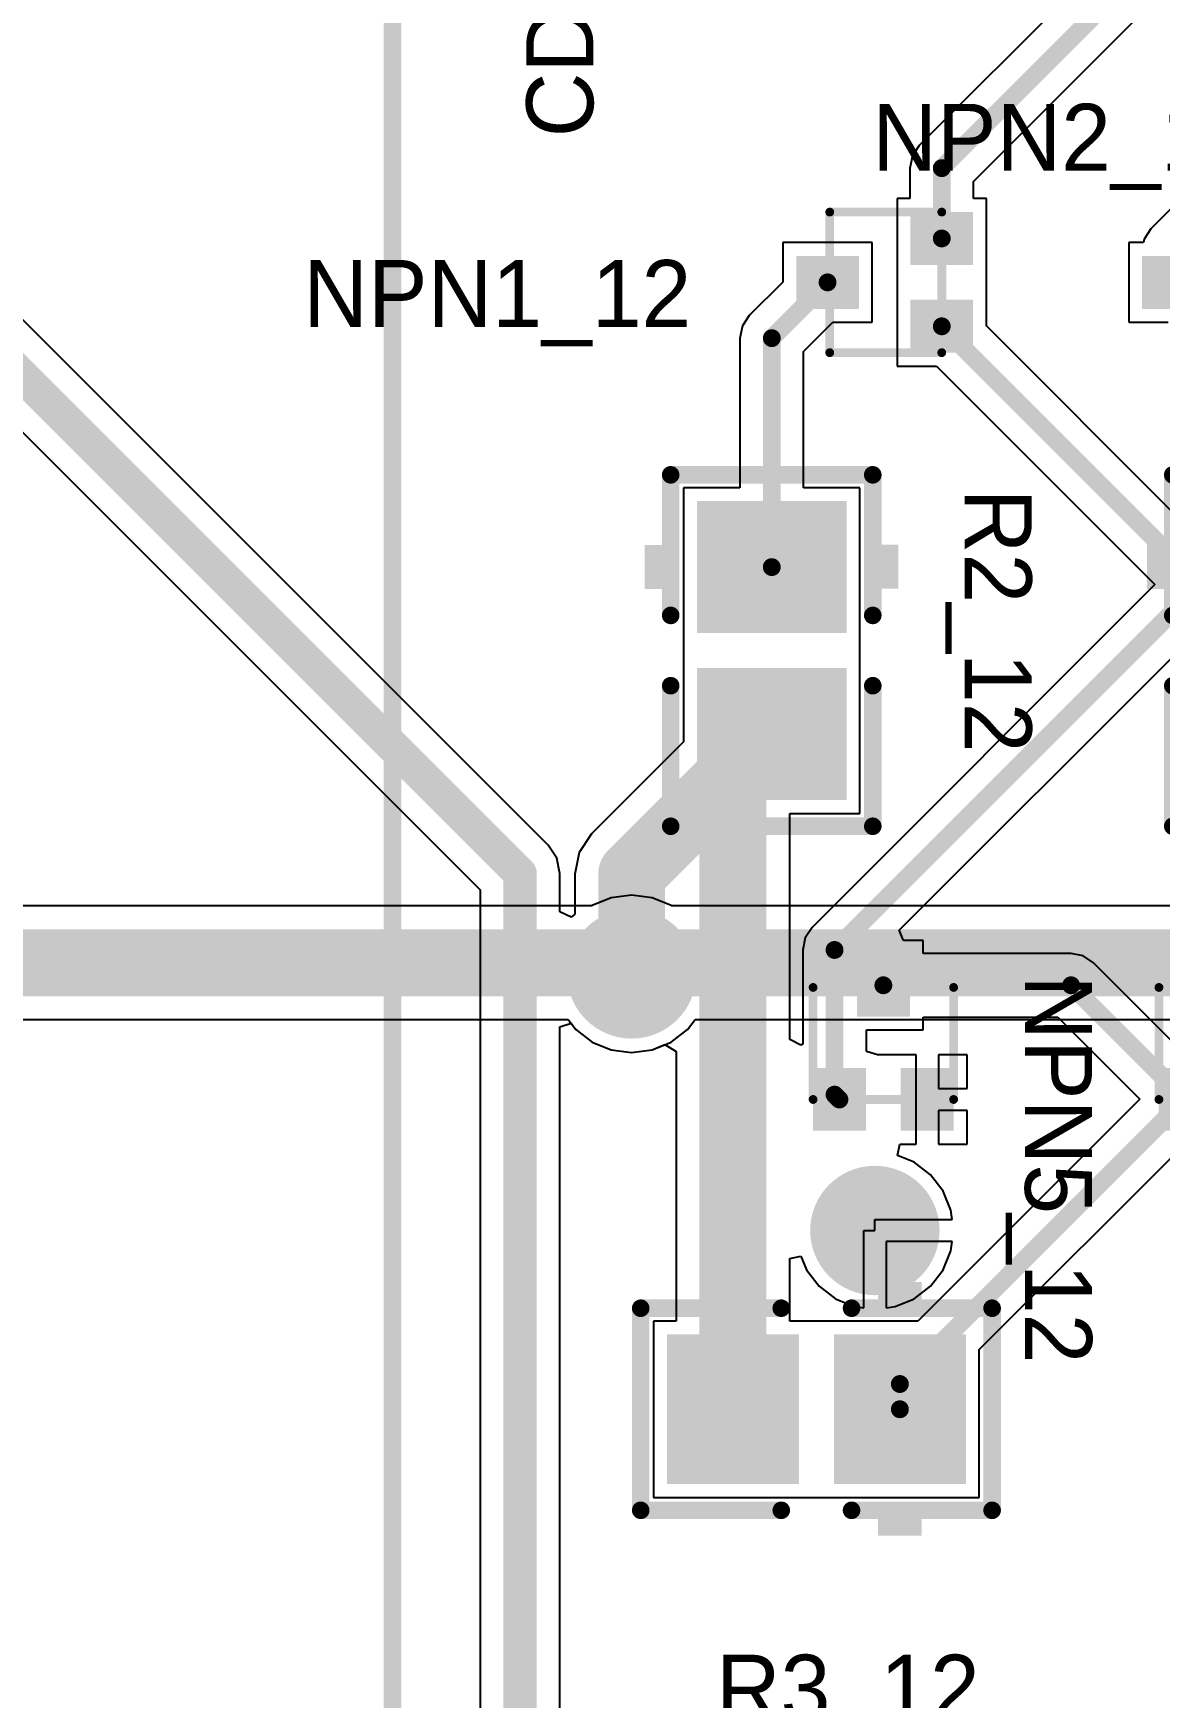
# Model space of a CAD drawing. Header units: millimetres. Extents: x 0.67 to 7.75, y 0.64 to 6.06.
# Drawn here: x 2.867 to 3.372, y 4.306 to 5.052 of the extents above; entities that cross this region are included whole.
import ezdxf

# ---------------------------------------------------------------- set-up
doc = ezdxf.new("R2010")
doc.units = ezdxf.units.MM
doc.header["$MEASUREMENT"] = 0
for name, color, linetype in [('BottomLayer', 5, 'Continuous'), ('BottomSolder', 6, 'Continuous'), ('MultiLayer', 9, 'Continuous'), ('TopLayer', 1, 'Continuous'), ('TopOverlay', 2, 'Continuous'), ('TopPaste', 8, 'Continuous'), ('TopSolder', 216, 'Continuous'), ('ViaHoleLayer', 16, 'Continuous')]:
    doc.layers.add(name, color=color, linetype=linetype)

# ---------------------------------------------------------------- blocks, each defined once
blk = doc.blocks.new('CC2012_0805_310')
at = {"layer": 'TopLayer'}
for points in [[(-0.06299, -0.02953), (-0.01181, -0.02953), (-0.06299, 0.02953), (-0.01181, 0.02953)], [(0.01181, -0.02953), (0.06299, -0.02953), (0.01181, 0.02953), (0.06299, 0.02953)]]:
    blk.add_solid(points, dxfattribs=at)
at = {"layer": 'TopOverlay', "const_width": 0.00787}
for points in [[(-0.07874, 0.04528), (-0.07874, -0.04528)], [(-0.01575, 0.04528), (-0.07874, 0.04528)], [(0.07874, 0.04528), (0.01575, 0.04528)], [(0.07874, 0.04528), (0.07874, -0.04528)], [(-0.01575, -0.04528), (-0.07874, -0.04528)], [(0.07874, -0.04528), (0.01575, -0.04528)]]:
    blk.add_lwpolyline(points, dxfattribs=at)
at = {"layer": 'TopOverlay', "const_width": 0.00394}
for points in [[(-0.08071, 0.04528, 1), (-0.07677, 0.04528, 1)], [(-0.08071, 0.04528, 1), (-0.07677, 0.04528, 1)], [(-0.01772, 0.04528, 1), (-0.01378, 0.04528, 1)], [(0.01378, 0.04528, 1), (0.01772, 0.04528, 1)], [(0.07677, 0.04528, 1), (0.08071, 0.04528, 1)], [(0.07677, 0.04528, 1), (0.08071, 0.04528, 1)], [(-0.08071, -0.04528, 1), (-0.07677, -0.04528, 1)], [(-0.08071, -0.04528, 1), (-0.07677, -0.04528, 1)], [(-0.01772, -0.04528, 1), (-0.01378, -0.04528, 1)], [(0.01378, -0.04528, 1), (0.01772, -0.04528, 1)], [(0.07677, -0.04528, 1), (0.08071, -0.04528, 1)], [(0.07677, -0.04528, 1), (0.08071, -0.04528, 1)]]:
    blk.add_lwpolyline(points, format="xyb", close=True, dxfattribs=at)
at = {"layer": 'TopOverlay'}
for points in [[(-0.04724, 0.04882), (-0.02756, 0.04882), (-0.04724, 0.05669), (-0.02756, 0.05669)], [(-0.04724, -0.05709), (-0.02756, -0.05709), (-0.04724, -0.04921), (-0.02756, -0.04921)]]:
    blk.add_solid(points, dxfattribs=at)
at = {"layer": 'TopPaste'}
for points in [[(-0.06299, -0.02953), (-0.01181, -0.02953), (-0.06299, 0.02953), (-0.01181, 0.02953)], [(0.01181, -0.02953), (0.06299, -0.02953), (0.01181, 0.02953), (0.06299, 0.02953)]]:
    blk.add_solid(points, dxfattribs=at)
at = {"layer": 'TopSolder'}
for points in [[(-0.06699, -0.03353), (-0.00781, -0.03353), (-0.06699, 0.03353), (-0.00781, 0.03353)], [(0.00781, -0.03353), (0.06699, -0.03353), (0.00781, 0.03353), (0.06699, 0.03353)]]:
    blk.add_solid(points, dxfattribs=at)
blk = doc.blocks.new('CC2012_0805_311')
at = {"layer": 'TopLayer'}
for points in [[(-0.06299, -0.02953), (-0.01181, -0.02953), (-0.06299, 0.02953), (-0.01181, 0.02953)], [(0.01181, -0.02953), (0.06299, -0.02953), (0.01181, 0.02953), (0.06299, 0.02953)]]:
    blk.add_solid(points, dxfattribs=at)
at = {"layer": 'TopOverlay', "const_width": 0.00787}
for points in [[(-0.07874, -0.04528), (-0.07874, 0.04528)], [(-0.01575, 0.04528), (-0.07874, 0.04528)], [(0.07874, 0.04528), (0.01575, 0.04528)], [(0.07874, -0.04528), (0.07874, 0.04528)], [(-0.01575, -0.04528), (-0.07874, -0.04528)], [(0.07874, -0.04528), (0.01575, -0.04528)]]:
    blk.add_lwpolyline(points, dxfattribs=at)
at = {"layer": 'TopOverlay', "const_width": 0.00394}
for points in [[(-0.08071, 0.04528, 1), (-0.07677, 0.04528, 1)], [(-0.08071, 0.04528, 1), (-0.07677, 0.04528, 1)], [(-0.01772, 0.04528, 1), (-0.01378, 0.04528, 1)], [(0.01378, 0.04528, 1), (0.01772, 0.04528, 1)], [(0.07677, 0.04528, 1), (0.08071, 0.04528, 1)], [(0.07677, 0.04528, 1), (0.08071, 0.04528, 1)], [(-0.08071, -0.04528, 1), (-0.07677, -0.04528, 1)], [(-0.08071, -0.04528, 1), (-0.07677, -0.04528, 1)], [(-0.01772, -0.04528, 1), (-0.01378, -0.04528, 1)], [(0.01378, -0.04528, 1), (0.01772, -0.04528, 1)], [(0.07677, -0.04528, 1), (0.08071, -0.04528, 1)], [(0.07677, -0.04528, 1), (0.08071, -0.04528, 1)]]:
    blk.add_lwpolyline(points, format="xyb", close=True, dxfattribs=at)
at = {"layer": 'TopOverlay'}
for points in [[(-0.04743, 0.04882), (-0.02775, 0.04882), (-0.04743, 0.05669), (-0.02775, 0.05669)], [(-0.04725, -0.0569), (-0.02756, -0.0569), (-0.04725, -0.04902), (-0.02756, -0.04902)]]:
    blk.add_solid(points, dxfattribs=at)
at = {"layer": 'TopPaste'}
for points in [[(-0.06299, -0.02953), (-0.01181, -0.02953), (-0.06299, 0.02953), (-0.01181, 0.02953)], [(0.01181, -0.02953), (0.06299, -0.02953), (0.01181, 0.02953), (0.06299, 0.02953)]]:
    blk.add_solid(points, dxfattribs=at)
at = {"layer": 'TopSolder'}
for points in [[(-0.06699, -0.03353), (-0.00781, -0.03353), (-0.06699, 0.03353), (-0.00781, 0.03353)], [(0.00781, -0.03353), (0.06699, -0.03353), (0.00781, 0.03353), (0.06699, 0.03353)]]:
    blk.add_solid(points, dxfattribs=at)
blk = doc.blocks.new('CC2012_0805_312')
at = {"layer": 'TopLayer'}
for points in [[(-0.06299, -0.02953), (-0.01181, -0.02953), (-0.06299, 0.02953), (-0.01181, 0.02953)], [(0.01181, -0.02953), (0.06299, -0.02953), (0.01181, 0.02953), (0.06299, 0.02953)]]:
    blk.add_solid(points, dxfattribs=at)
at = {"layer": 'TopOverlay', "const_width": 0.00787}
for points in [[(-0.07874, -0.04528), (-0.07874, 0.04528)], [(-0.01575, 0.04528), (-0.07874, 0.04528)], [(0.07874, 0.04528), (0.01575, 0.04528)], [(0.07874, -0.04528), (0.07874, 0.04528)], [(-0.01575, -0.04528), (-0.07874, -0.04528)], [(0.07874, -0.04528), (0.01575, -0.04528)]]:
    blk.add_lwpolyline(points, dxfattribs=at)
at = {"layer": 'TopOverlay', "const_width": 0.00394}
for points in [[(-0.08071, 0.04528, 1), (-0.07677, 0.04528, 1)], [(-0.08071, 0.04528, 1), (-0.07677, 0.04528, 1)], [(-0.01772, 0.04528, 1), (-0.01378, 0.04528, 1)], [(0.01378, 0.04528, 1), (0.01772, 0.04528, 1)], [(0.07677, 0.04528, 1), (0.08071, 0.04528, 1)], [(0.07677, 0.04528, 1), (0.08071, 0.04528, 1)], [(-0.08071, -0.04528, 1), (-0.07677, -0.04528, 1)], [(-0.08071, -0.04528, 1), (-0.07677, -0.04528, 1)], [(-0.01772, -0.04528, 1), (-0.01378, -0.04528, 1)], [(0.01378, -0.04528, 1), (0.01772, -0.04528, 1)], [(0.07677, -0.04528, 1), (0.08071, -0.04528, 1)], [(0.07677, -0.04528, 1), (0.08071, -0.04528, 1)]]:
    blk.add_lwpolyline(points, format="xyb", close=True, dxfattribs=at)
at = {"layer": 'TopOverlay'}
for points in [[(-0.04743, 0.04882), (-0.02775, 0.04882), (-0.04743, 0.05669), (-0.02775, 0.05669)], [(-0.04724, -0.0569), (-0.02756, -0.0569), (-0.04724, -0.04902), (-0.02756, -0.04902)]]:
    blk.add_solid(points, dxfattribs=at)
at = {"layer": 'TopPaste'}
for points in [[(-0.06299, -0.02953), (-0.01181, -0.02953), (-0.06299, 0.02953), (-0.01181, 0.02953)], [(0.01181, -0.02953), (0.06299, -0.02953), (0.01181, 0.02953), (0.06299, 0.02953)]]:
    blk.add_solid(points, dxfattribs=at)
at = {"layer": 'TopSolder'}
for points in [[(-0.06699, -0.03353), (-0.00781, -0.03353), (-0.06699, 0.03353), (-0.00781, 0.03353)], [(0.00781, -0.03353), (0.06699, -0.03353), (0.00781, 0.03353), (0.06699, 0.03353)]]:
    blk.add_solid(points, dxfattribs=at)
blk = doc.blocks.new('MMBT3904T_313')
at = {"layer": 'TopLayer'}
for points in [[(0.00787, -0.01004), (0.00787, 0.01004), (-0.00787, -0.01004), (-0.00787, 0.01004)], [(-0.01181, -0.06122), (-0.01181, -0.04114), (-0.02756, -0.06122), (-0.02756, -0.04114)], [(0.02756, -0.06122), (0.02756, -0.04114), (0.01181, -0.06122), (0.01181, -0.04114)]]:
    blk.add_solid(points, dxfattribs=at)
at = {"layer": 'TopOverlay', "const_width": 0.00394}
for points in [[(-0.0315, -0.00098), (0.0315, -0.00098)], [(-0.0315, -0.05118), (-0.0315, -0.00098)], [(0.0315, -0.05118), (0.0315, -0.00098)], [(-0.0315, -0.05118), (0.0315, -0.05118)]]:
    blk.add_lwpolyline(points, dxfattribs=at)
at = {"layer": 'TopOverlay', "const_width": 0.00197}
for points in [[(-0.03248, -0.00098, 1), (-0.03051, -0.00098, 1)], [(-0.03248, -0.00098, 1), (-0.03051, -0.00098, 1)], [(0.03051, -0.00098, 1), (0.03248, -0.00098, 1)], [(0.03051, -0.00098, 1), (0.03248, -0.00098, 1)], [(-0.03248, -0.05118, 1), (-0.03051, -0.05118, 1)], [(-0.03248, -0.05118, 1), (-0.03051, -0.05118, 1)], [(0.03051, -0.05118, 1), (0.03248, -0.05118, 1)], [(0.03051, -0.05118, 1), (0.03248, -0.05118, 1)]]:
    blk.add_lwpolyline(points, format="xyb", close=True, dxfattribs=at)
at = {"layer": 'TopPaste'}
for points in [[(0.00787, -0.01004), (0.00787, 0.01004), (-0.00787, -0.01004), (-0.00787, 0.01004)], [(-0.01181, -0.06122), (-0.01181, -0.04114), (-0.02756, -0.06122), (-0.02756, -0.04114)], [(0.02756, -0.06122), (0.02756, -0.04114), (0.01181, -0.06122), (0.01181, -0.04114)]]:
    blk.add_solid(points, dxfattribs=at)
at = {"layer": 'TopSolder'}
for points in [[(0.01187, -0.01404), (0.01187, 0.01404), (-0.01187, -0.01404), (-0.01187, 0.01404)], [(-0.00781, -0.06522), (-0.00781, -0.03714), (-0.03156, -0.06522), (-0.03156, -0.03714)], [(0.03156, -0.06522), (0.03156, -0.03714), (0.00781, -0.06522), (0.00781, -0.03714)]]:
    blk.add_solid(points, dxfattribs=at)
blk = doc.blocks.new('MMBT3904T_314')
at = {"layer": 'TopLayer'}
for points in [[(0.00787, -0.01004), (0.00787, 0.01004), (-0.00787, -0.01004), (-0.00787, 0.01004)], [(-0.01181, -0.06122), (-0.01181, -0.04114), (-0.02756, -0.06122), (-0.02756, -0.04114)], [(0.02756, -0.06122), (0.02756, -0.04114), (0.01181, -0.06122), (0.01181, -0.04114)]]:
    blk.add_solid(points, dxfattribs=at)
at = {"layer": 'TopOverlay', "const_width": 0.00394}
for points in [[(-0.0315, -0.00098), (0.0315, -0.00098)], [(-0.0315, -0.05118), (-0.0315, -0.00098)], [(0.0315, -0.05118), (0.0315, -0.00098)], [(-0.0315, -0.05118), (0.0315, -0.05118)]]:
    blk.add_lwpolyline(points, dxfattribs=at)
at = {"layer": 'TopOverlay', "const_width": 0.00197}
for points in [[(-0.03248, -0.00098, 1), (-0.03051, -0.00098, 1)], [(-0.03248, -0.00098, 1), (-0.03051, -0.00098, 1)], [(0.03051, -0.00098, 1), (0.03248, -0.00098, 1)], [(0.03051, -0.00098, 1), (0.03248, -0.00098, 1)], [(-0.03248, -0.05118, 1), (-0.03051, -0.05118, 1)], [(-0.03248, -0.05118, 1), (-0.03051, -0.05118, 1)], [(0.03051, -0.05118, 1), (0.03248, -0.05118, 1)], [(0.03051, -0.05118, 1), (0.03248, -0.05118, 1)]]:
    blk.add_lwpolyline(points, format="xyb", close=True, dxfattribs=at)
at = {"layer": 'TopPaste'}
for points in [[(0.00787, -0.01004), (0.00787, 0.01004), (-0.00787, -0.01004), (-0.00787, 0.01004)], [(-0.01181, -0.06122), (-0.01181, -0.04114), (-0.02756, -0.06122), (-0.02756, -0.04114)], [(0.02756, -0.06122), (0.02756, -0.04114), (0.01181, -0.06122), (0.01181, -0.04114)]]:
    blk.add_solid(points, dxfattribs=at)
at = {"layer": 'TopSolder'}
for points in [[(0.01187, -0.01404), (0.01187, 0.01404), (-0.01187, -0.01404), (-0.01187, 0.01404)], [(-0.00781, -0.06522), (-0.00781, -0.03714), (-0.03156, -0.06522), (-0.03156, -0.03714)], [(0.03156, -0.06522), (0.03156, -0.03714), (0.00781, -0.06522), (0.00781, -0.03714)]]:
    blk.add_solid(points, dxfattribs=at)
blk = doc.blocks.new('MMBT3904T_316')
at = {"layer": 'TopLayer'}
for points in [[(0.00787, -0.01004), (0.00787, 0.01004), (-0.00787, -0.01004), (-0.00787, 0.01004)], [(-0.01181, -0.06122), (-0.01181, -0.04114), (-0.02756, -0.06122), (-0.02756, -0.04114)], [(0.02756, -0.06122), (0.02756, -0.04114), (0.01181, -0.06122), (0.01181, -0.04114)]]:
    blk.add_solid(points, dxfattribs=at)
at = {"layer": 'TopOverlay', "const_width": 0.00394}
for points in [[(-0.0315, -0.00098), (0.0315, -0.00098)], [(-0.0315, -0.00098), (-0.0315, -0.05118)], [(0.0315, -0.00098), (0.0315, -0.05118)], [(-0.0315, -0.05118), (0.0315, -0.05118)]]:
    blk.add_lwpolyline(points, dxfattribs=at)
at = {"layer": 'TopOverlay', "const_width": 0.00197}
for points in [[(-0.03248, -0.00098, 1), (-0.03051, -0.00098, 1)], [(-0.03248, -0.00098, 1), (-0.03051, -0.00098, 1)], [(0.03051, -0.00098, 1), (0.03248, -0.00098, 1)], [(0.03051, -0.00098, 1), (0.03248, -0.00098, 1)], [(-0.03248, -0.05118, 1), (-0.03051, -0.05118, 1)], [(-0.03248, -0.05118, 1), (-0.03051, -0.05118, 1)], [(0.03051, -0.05118, 1), (0.03248, -0.05118, 1)], [(0.03051, -0.05118, 1), (0.03248, -0.05118, 1)]]:
    blk.add_lwpolyline(points, format="xyb", close=True, dxfattribs=at)
at = {"layer": 'TopPaste'}
for points in [[(0.00787, -0.01004), (0.00787, 0.01004), (-0.00787, -0.01004), (-0.00787, 0.01004)], [(-0.01181, -0.06122), (-0.01181, -0.04114), (-0.02756, -0.06122), (-0.02756, -0.04114)], [(0.02756, -0.06122), (0.02756, -0.04114), (0.01181, -0.06122), (0.01181, -0.04114)]]:
    blk.add_solid(points, dxfattribs=at)
at = {"layer": 'TopSolder'}
for points in [[(0.01187, -0.01404), (0.01187, 0.01404), (-0.01187, -0.01404), (-0.01187, 0.01404)], [(-0.00781, -0.06522), (-0.00781, -0.03714), (-0.03156, -0.06522), (-0.03156, -0.03714)], [(0.03156, -0.06522), (0.03156, -0.03714), (0.00781, -0.06522), (0.00781, -0.03714)]]:
    blk.add_solid(points, dxfattribs=at)
blk = doc.blocks.new('MMBT3904T_317')
at = {"layer": 'TopLayer'}
for points in [[(0.00787, -0.01004), (0.00787, 0.01004), (-0.00787, -0.01004), (-0.00787, 0.01004)], [(-0.01181, -0.06122), (-0.01181, -0.04114), (-0.02756, -0.06122), (-0.02756, -0.04114)], [(0.02756, -0.06122), (0.02756, -0.04114), (0.01181, -0.06122), (0.01181, -0.04114)]]:
    blk.add_solid(points, dxfattribs=at)
at = {"layer": 'TopOverlay', "const_width": 0.00394}
for points in [[(-0.0315, -0.00098), (0.0315, -0.00098)], [(-0.0315, -0.00098), (-0.0315, -0.05118)], [(0.0315, -0.00098), (0.0315, -0.05118)], [(-0.0315, -0.05118), (0.0315, -0.05118)]]:
    blk.add_lwpolyline(points, dxfattribs=at)
at = {"layer": 'TopOverlay', "const_width": 0.00197}
for points in [[(-0.03248, -0.00098, 1), (-0.03051, -0.00098, 1)], [(-0.03248, -0.00098, 1), (-0.03051, -0.00098, 1)], [(0.03051, -0.00098, 1), (0.03248, -0.00098, 1)], [(0.03051, -0.00098, 1), (0.03248, -0.00098, 1)], [(-0.03248, -0.05118, 1), (-0.03051, -0.05118, 1)], [(-0.03248, -0.05118, 1), (-0.03051, -0.05118, 1)], [(0.03051, -0.05118, 1), (0.03248, -0.05118, 1)], [(0.03051, -0.05118, 1), (0.03248, -0.05118, 1)]]:
    blk.add_lwpolyline(points, format="xyb", close=True, dxfattribs=at)
at = {"layer": 'TopPaste'}
for points in [[(0.00787, -0.01004), (0.00787, 0.01004), (-0.00787, -0.01004), (-0.00787, 0.01004)], [(-0.01181, -0.06122), (-0.01181, -0.04114), (-0.02756, -0.06122), (-0.02756, -0.04114)], [(0.02756, -0.06122), (0.02756, -0.04114), (0.01181, -0.06122), (0.01181, -0.04114)]]:
    blk.add_solid(points, dxfattribs=at)
at = {"layer": 'TopSolder'}
for points in [[(0.01187, -0.01404), (0.01187, 0.01404), (-0.01187, -0.01404), (-0.01187, 0.01404)], [(-0.00781, -0.06522), (-0.00781, -0.03714), (-0.03156, -0.06522), (-0.03156, -0.03714)], [(0.03156, -0.06522), (0.03156, -0.03714), (0.00781, -0.06522), (0.00781, -0.03714)]]:
    blk.add_solid(points, dxfattribs=at)

msp = doc.modelspace()

# ---------------------------------------------------------------- linework, layer by layer
at = {"layer": 'BottomLayer'}
for p, q in [((3.12586, 4.6641), (3.11735, 4.66057)), ((3.135, 4.6653), (3.12586, 4.6641)), ((3.14414, 4.6641), (3.135, 4.6653)), ((3.15265, 4.66057), (3.14414, 4.6641)), ((3.11724, 4.66049), (2.47927, 4.66049)), ((3.11735, 4.66057), (3.11724, 4.66049)), ((3.15276, 4.66049), (3.15265, 4.66057)), ((3.51363, 4.66049), (3.15276, 4.66049)), ((2.47927, 4.60951), (3.10661, 4.60951)), ((3.10661, 4.60951), (3.11004, 4.60504)), ((3.11004, 4.60504), (3.11735, 4.59943)), ((3.15265, 4.59943), (3.15996, 4.60504)), ((3.15996, 4.60504), (3.16339, 4.60951)), ((3.16339, 4.60951), (3.50873, 4.60951)), ((3.11735, 4.59943), (3.12586, 4.5959)), ((3.12586, 4.5959), (3.135, 4.5947)), ((3.135, 4.5947), (3.14414, 4.5959)), ((3.14414, 4.5959), (3.15265, 4.59943))]:
    msp.add_line(p, q, dxfattribs=at)
at = {"layer": 'BottomLayer', "const_width": 0.025}
for points in [[(3.1225, 4.63, 1), (3.1475, 4.63, 1)], [(3.2315, 4.515, 1), (3.2565, 4.515, 1)]]:
    msp.add_lwpolyline(points, format="xyb", close=True, dxfattribs=at)
at = {"layer": 'BottomLayer', "const_width": 0.03}
msp.add_lwpolyline([(2.455, 4.635), (3.51929, 4.635)], dxfattribs=at)
at = {"layer": 'BottomSolder', "const_width": 0.029}
for points in [[(3.1205, 4.63, 1), (3.1495, 4.63, 1)], [(3.2295, 4.515, 1), (3.2585, 4.515, 1)]]:
    msp.add_lwpolyline(points, format="xyb", close=True, dxfattribs=at)
at = {"layer": 'MultiLayer', "const_width": 0.025}
for points in [[(3.1225, 4.63, 1), (3.1475, 4.63, 1)], [(3.2315, 4.515, 1), (3.2565, 4.515, 1)]]:
    msp.add_lwpolyline(points, format="xyb", close=True, dxfattribs=at)
at = {"layer": 'TopLayer'}
for p, q in [((3.09762, 4.68762), (2.65379, 5.13144)), ((2.61638, 5.11838), (3.06716, 4.66761)), ((3.52379, 5.11998), (3.3677, 4.96389)), ((3.36663, 5.10391), (3.26388, 5.00116)), ((3.28825, 4.98515), (3.38682, 5.08372)), ((3.26388, 5.00116), (3.26079, 4.99653)), ((3.26079, 4.99653), (3.2597, 4.99107)), ((3.2597, 4.99107), (3.2597, 4.99107)), ((3.2597, 4.99107), (3.2597, 4.97745)), ((3.28825, 4.97745), (3.28825, 4.98515)), ((3.2597, 4.97745), (3.25394, 4.97745)), ((3.25394, 4.97745), (3.25394, 4.94308)), ((3.29402, 4.97745), (3.28825, 4.97745)), ((3.29402, 4.94308), (3.29402, 4.97745)), ((3.3677, 4.96389), (3.36461, 4.95926)), ((3.24283, 4.95776), (3.20276, 4.95776)), ((3.20276, 4.95776), (3.20276, 4.94003)), ((3.24283, 4.92201), (3.24283, 4.95776)), ((3.36431, 4.95776), (3.35776, 4.95776)), ((3.35776, 4.95776), (3.35776, 4.92201)), ((3.36461, 4.95926), (3.36431, 4.95776)), ((3.20276, 4.94003), (3.1877, 4.92498)), ((3.25394, 4.94308), (3.25394, 4.9417)), ((3.25394, 4.9417), (3.25394, 4.93808)), ((3.25394, 4.93808), (3.25394, 4.9367)), ((3.29402, 4.9417), (3.29402, 4.94308)), ((3.29402, 4.93808), (3.29402, 4.9417)), ((3.29402, 4.9367), (3.29402, 4.93808)), ((3.25394, 4.9367), (3.25394, 4.90233)), ((3.29402, 4.92035), (3.29402, 4.9367)), ((3.1877, 4.92498), (3.18461, 4.92035)), ((3.18461, 4.92035), (3.18352, 4.91489)), ((3.21207, 4.90897), (3.22511, 4.92201)), ((3.22511, 4.92201), (3.24283, 4.92201)), ((3.37863, 4.83573), (3.29402, 4.92035)), ((3.35776, 4.92201), (3.37548, 4.92201)), ((3.18352, 4.91489), (3.18352, 4.91489)), ((3.18352, 4.91489), (3.18352, 4.84788)), ((3.21207, 4.84788), (3.21207, 4.90897)), ((3.25394, 4.90233), (3.27166, 4.90233)), ((3.27166, 4.90233), (3.3695, 4.80449)), ((3.18352, 4.84788), (3.15826, 4.84788)), ((3.15826, 4.84788), (3.15826, 4.77808)), ((3.23731, 4.84788), (3.21207, 4.84788)), ((3.23731, 4.77808), (3.23731, 4.84788)), ((3.3695, 4.80449), (3.21583, 4.65082)), ((3.15826, 4.77808), (3.15826, 4.7767)), ((3.15826, 4.7767), (3.15826, 4.77307)), ((3.23731, 4.7767), (3.23731, 4.77808)), ((3.23731, 4.77307), (3.23731, 4.7767)), ((3.15826, 4.77307), (3.15826, 4.7717)), ((3.15826, 4.7717), (3.15826, 4.734)), ((3.23731, 4.7717), (3.23731, 4.77307)), ((3.23731, 4.70189), (3.23731, 4.7717)), ((3.25493, 4.64954), (3.37825, 4.77287)), ((3.15826, 4.734), (3.11698, 4.69273)), ((3.20588, 4.60061), (3.20588, 4.70189)), ((3.20588, 4.70189), (3.23731, 4.70189)), ((3.11698, 4.69273), (3.11145, 4.68446)), ((3.10148, 4.68183), (3.09762, 4.68762)), ((3.11145, 4.68446), (3.10951, 4.6747)), ((3.10284, 4.675), (3.10148, 4.68183)), ((3.10284, 4.65776), (3.10284, 4.675)), ((3.10284, 4.675), (3.10284, 4.675)), ((3.10951, 4.6747), (3.10951, 4.65678)), ((3.06716, 4.66761), (3.06716, 3.88543)), ((3.10784, 4.6554), (3.10284, 4.65776)), ((3.10951, 4.65678), (3.10784, 4.6554)), ((3.21583, 4.65082), (3.21273, 4.64619)), ((3.25684, 4.64493), (3.25493, 4.64954)), ((3.21273, 4.64619), (3.21165, 4.64072)), ((3.21165, 4.64072), (3.21165, 4.64072)), ((3.21165, 4.64072), (3.21165, 4.59855)), ((3.26567, 4.64493), (3.25684, 4.64493)), ((3.26567, 4.63916), (3.26567, 4.64493)), ((3.33193, 4.63916), (3.26567, 4.63916)), ((3.33739, 4.63807), (3.33193, 4.63916)), ((3.33193, 4.63916), (3.33193, 4.63916)), ((3.34202, 4.63498), (3.33739, 4.63807)), ((3.38326, 4.59374), (3.34202, 4.63498)), ((3.34202, 4.63498), (3.34202, 4.63498)), ((3.26567, 4.60485), (3.26567, 4.61061)), ((3.26567, 4.61061), (3.32602, 4.61061)), ((3.32602, 4.61061), (3.36272, 4.57391)), ((3.10284, 4.6062), (3.10784, 4.6079)), ((3.10284, 3.88951), (3.10284, 4.6062)), ((3.10784, 4.6079), (3.11004, 4.60504)), ((3.11004, 4.60504), (3.11735, 4.59943)), ((3.2402, 4.59517), (3.2402, 4.60485)), ((3.2402, 4.60485), (3.26567, 4.60485)), ((3.11735, 4.59943), (3.12586, 4.5959)), ((3.12586, 4.5959), (3.135, 4.5947)), ((3.135, 4.5947), (3.14414, 4.5959)), ((3.14414, 4.5959), (3.1499, 4.59829)), ((3.1499, 4.59829), (3.1549, 4.59515)), ((3.1549, 4.59515), (3.1549, 4.47441)), ((3.21088, 4.59801), (3.20588, 4.60061)), ((3.21165, 4.59855), (3.21088, 4.59801)), ((3.2452, 4.59374), (3.2402, 4.59517)), ((3.24961, 4.59374), (3.2452, 4.59374)), ((3.25098, 4.59374), (3.24961, 4.59374)), ((3.26248, 4.59374), (3.25098, 4.59374)), ((3.26248, 4.5737), (3.26248, 4.59374)), ((3.28535, 4.59374), (3.27248, 4.59374)), ((3.27248, 4.59374), (3.27248, 4.5787)), ((3.28535, 4.5787), (3.28535, 4.59374)), ((3.26248, 4.55367), (3.26248, 4.5737)), ((3.36272, 4.57391), (3.26323, 4.47441)), ((3.27248, 4.5787), (3.28535, 4.5787)), ((3.28535, 4.5687), (3.27248, 4.5687)), ((3.27248, 4.5687), (3.27248, 4.55367)), ((3.28535, 4.55367), (3.28535, 4.5687)), ((3.25418, 4.54867), (3.25518, 4.55367)), ((3.25518, 4.55367), (3.26248, 4.55367)), ((3.27248, 4.55367), (3.28535, 4.55367)), ((3.29079, 4.4616), (3.38285, 4.55367)), ((3.26165, 4.54557), (3.25418, 4.54867)), ((3.26896, 4.53996), (3.26165, 4.54557)), ((3.27457, 4.53265), (3.26896, 4.53996)), ((3.2781, 4.52414), (3.27457, 4.53265)), ((3.27864, 4.52), (3.2781, 4.52414)), ((3.239, 4.48036), (3.239, 4.515)), ((3.239, 4.515), (3.244, 4.515)), ((3.244, 4.515), (3.244, 4.52)), ((3.244, 4.52), (3.27864, 4.52)), ((3.27864, 4.51), (3.249, 4.51)), ((3.249, 4.51), (3.249, 4.48036)), ((3.27457, 4.49735), (3.2781, 4.50586)), ((3.2781, 4.50586), (3.27864, 4.51)), ((3.20588, 4.5025), (3.21088, 4.50349)), ((3.20588, 4.47441), (3.20588, 4.5025)), ((3.21088, 4.50349), (3.21343, 4.49735)), ((3.21343, 4.49735), (3.21904, 4.49004)), ((3.26896, 4.49004), (3.27457, 4.49735)), ((3.21904, 4.49004), (3.22635, 4.48443)), ((3.22635, 4.48443), (3.23486, 4.4809)), ((3.25314, 4.4809), (3.26165, 4.48443)), ((3.26165, 4.48443), (3.26896, 4.49004)), ((3.23486, 4.4809), (3.239, 4.48036)), ((3.249, 4.48036), (3.25314, 4.4809)), ((3.1549, 4.47441), (3.1448, 4.47441)), ((3.1448, 4.47441), (3.1448, 4.39536)), ((3.21461, 4.47441), (3.20588, 4.47441)), ((3.21598, 4.47441), (3.21461, 4.47441)), ((3.21961, 4.47441), (3.21598, 4.47441)), ((3.22098, 4.47441), (3.21961, 4.47441)), ((3.26323, 4.47441), (3.22098, 4.47441)), ((3.29079, 4.39536), (3.29079, 4.4616)), ((3.1448, 4.39536), (3.21461, 4.39536)), ((3.21461, 4.39536), (3.21598, 4.39536)), ((3.21598, 4.39536), (3.21961, 4.39536)), ((3.21961, 4.39536), (3.22098, 4.39536)), ((3.22098, 4.39536), (3.29079, 4.39536))]:
    msp.add_line(p, q, dxfattribs=at)
for points, const_width in [([(2.629, 5.131), (3.085, 4.675)], 0.015), ([(3.27398, 4.99107), (3.4028, 5.11989)], 0.008), ([(3.27398, 4.95957), (3.27398, 4.99107)], 0.008), ([(3.1978, 4.91489), (3.2228, 4.93989)], 0.008), ([(3.27398, 4.9202), (3.38189, 4.81229)], 0.008), ([(3.1978, 4.81229), (3.1978, 4.91489)], 0.008), ([(3.22592, 4.64072), (3.39748, 4.81229)], 0.008), ([(3.18039, 4.72009), (3.19778, 4.73748)], 0.03), ([(3.135, 4.6747), (3.18039, 4.72009)], 0.03), ([(3.18039, 4.43489), (3.18039, 4.72009)], 0.03), ([(3.135, 4.63), (3.135, 4.6747)], 0.03), ([(3.085, 3.855), (3.085, 4.675)], 0.015), ([(3.22592, 4.57589), (3.22592, 4.64072)], 0.008), ([(3.2478, 4.62489), (3.33193, 4.62489)], 0.008), ([(3.33193, 4.62489), (3.38291, 4.57391)], 0.008), ([(3.22592, 4.57589), (3.22811, 4.5737)], 0.008), ([(3.2552, 4.4462), (3.38291, 4.57391)], 0.008), ([(3.2552, 4.43489), (3.2552, 4.4462)], 0.008)]:
    msp.add_lwpolyline(points, dxfattribs=dict(at, const_width=const_width))
for points, const_width in [([(3.27198, 4.99107, 1), (3.27598, 4.99107, 1)], 0.004), ([(3.27198, 4.99107, 1), (3.27598, 4.99107, 1)], 0.004), ([(3.27198, 4.95957, 1), (3.27598, 4.95957, 1)], 0.004), ([(3.2208, 4.93989, 1), (3.2248, 4.93989, 1)], 0.004), ([(3.27198, 4.9202, 1), (3.27598, 4.9202, 1)], 0.004), ([(3.1958, 4.91489, 1), (3.1998, 4.91489, 1)], 0.004), ([(3.1958, 4.91489, 1), (3.1998, 4.91489, 1)], 0.004), ([(3.1958, 4.81229, 1), (3.1998, 4.81229, 1)], 0.004), ([(3.19028, 4.73748, 1), (3.20528, 4.73748, 1)], 0.015), ([(3.17289, 4.72009, 1), (3.18789, 4.72009, 1)], 0.015), ([(3.17289, 4.72009, 1), (3.18789, 4.72009, 1)], 0.015), ([(3.17289, 4.72009, 1), (3.18789, 4.72009, 1)], 0.015), ([(3.1275, 4.6747, 1), (3.1425, 4.6747, 1)], 0.015), ([(3.1275, 4.6747, 1), (3.1425, 4.6747, 1)], 0.015), ([(3.08125, 4.675, 1), (3.08875, 4.675, 1)], 0.0075), ([(3.08125, 4.675, 1), (3.08875, 4.675, 1)], 0.0075), ([(3.1225, 4.63, 1), (3.1475, 4.63, 1)], 0.025), ([(3.1275, 4.63, 1), (3.1425, 4.63, 1)], 0.015), ([(3.22392, 4.64072, 1), (3.22792, 4.64072, 1)], 0.004), ([(3.22392, 4.64072, 1), (3.22792, 4.64072, 1)], 0.004), ([(3.2458, 4.62489, 1), (3.2498, 4.62489, 1)], 0.004), ([(3.32993, 4.62489, 1), (3.33393, 4.62489, 1)], 0.004), ([(3.32993, 4.62489, 1), (3.33393, 4.62489, 1)], 0.004), ([(3.22392, 4.57589, 1), (3.22792, 4.57589, 1)], 0.004), ([(3.22392, 4.57589, 1), (3.22792, 4.57589, 1)], 0.004), ([(3.22611, 4.5737, 1), (3.23011, 4.5737, 1)], 0.004), ([(3.2315, 4.515, 1), (3.2565, 4.515, 1)], 0.025), ([(3.17289, 4.43489, 1), (3.18789, 4.43489, 1)], 0.015), ([(3.2532, 4.4462, 1), (3.2572, 4.4462, 1)], 0.004), ([(3.2532, 4.4462, 1), (3.2572, 4.4462, 1)], 0.004), ([(3.2532, 4.43489, 1), (3.2572, 4.43489, 1)], 0.004)]:
    msp.add_lwpolyline(points, format="xyb", close=True, dxfattribs=dict(at, const_width=const_width))
at = {"layer": 'TopOverlay', "const_width": 0.008}
msp.add_lwpolyline([(3.0278, 4.26989), (3.0278, 5.67489)], dxfattribs=at)
at = {"layer": 'TopSolder', "const_width": 0.029}
for points in [[(3.1205, 4.63, 1), (3.1495, 4.63, 1)], [(3.2295, 4.515, 1), (3.2585, 4.515, 1)]]:
    msp.add_lwpolyline(points, format="xyb", close=True, dxfattribs=at)
at = {"layer": 'ViaHoleLayer', "const_width": 0.014}
for points in [[(3.128, 4.63, 1), (3.142, 4.63, 1)], [(3.237, 4.515, 1), (3.251, 4.515, 1)]]:
    msp.add_lwpolyline(points, format="xyb", close=True, dxfattribs=at)

# ---------------------------------------------------------------- block references
for name, p, rotation in [('MMBT3904T_317', (3.2228, 4.93989), 90), ('MMBT3904T_316', (3.3778, 4.93989), 90), ('CC2012_0805_311', (3.19778, 4.77489), 270), ('CC2012_0805_312', (3.42278, 4.77489), 270), ('MMBT3904T_313', (3.2478, 4.62489), 360), ('MMBT3904T_314', (3.4028, 4.62489), 360), ('CC2012_0805_310', (3.2178, 4.43489), 180)]:
    msp.add_blockref(name, p, dxfattribs=dict(rotation=rotation))

# ---------------------------------------------------------------- texts
at = {"layer": 'TopOverlay'}
for s, rotation, p in [('CD3_12', 90, (3.1178, 5.00489)), ('R2_12', 270, (3.28428, 4.84739)), ('NPN5_12', 270, (3.3113, 4.62939))]:
    msp.add_text(s, height=0.03, rotation=rotation, dxfattribs=at).set_placement(p)
for s, p in [('NPN2_12', (3.2428, 4.98989)), ('NPN1_12', (2.9878, 4.91989)), ('R3_12', (3.1728, 4.29489))]:
    msp.add_text(s, height=0.03, dxfattribs=at).set_placement(p)

doc.saveas('drawing.dxf')
